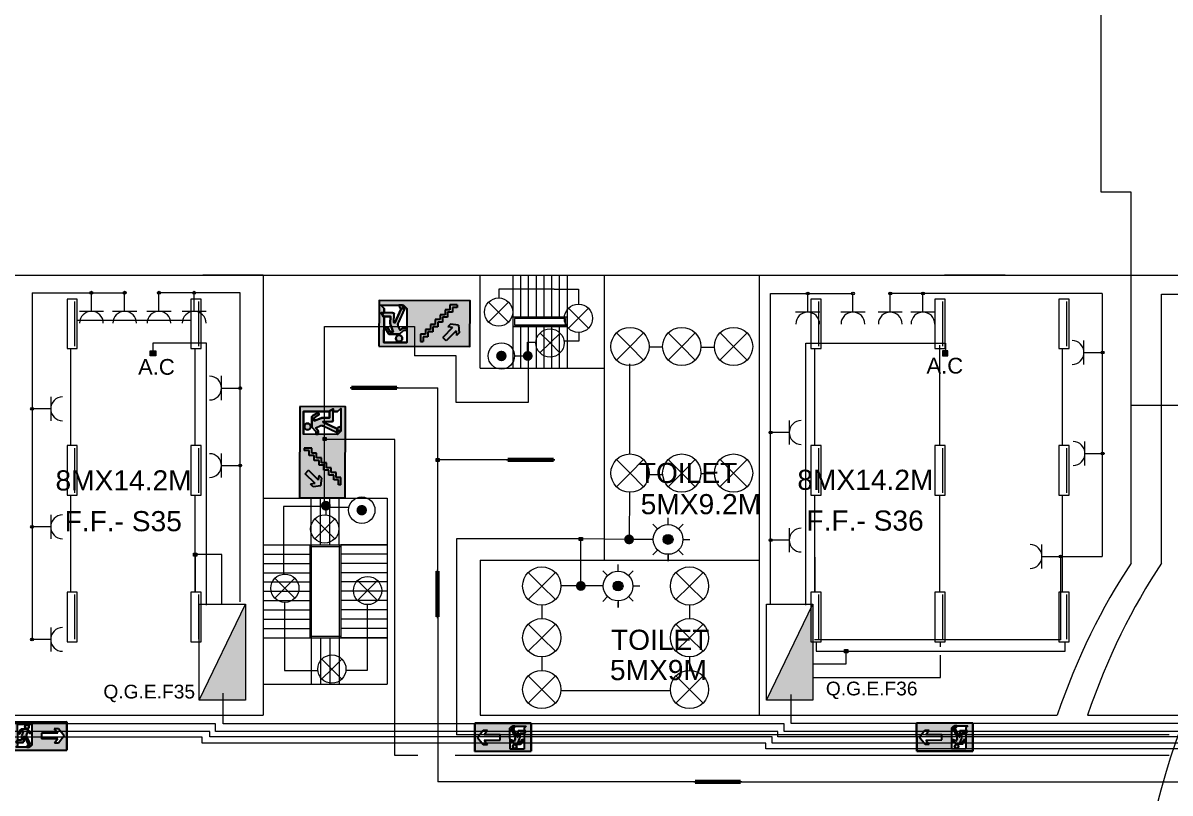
# Model space of a CAD drawing. Extents: x -17539 to 1421, y -3169 to 802964.
# Drawn here: x 355.17 to 392.17, y 394.66 to 419.51 of the extents above; entities that cross this region are included whole.
import ezdxf
from ezdxf.enums import TextEntityAlignment as Align

# ---------------------------------------------------------------- set-up
doc = ezdxf.new("R2010")
doc.units = 0
doc.header["$LTSCALE"] = 25
doc.header["$MEASUREMENT"] = 0
doc.linetypes.add('DASHED2', pattern=[0.375, 0.25, -0.125])
doc.layers.get('0').update_dxf_attribs({"lineweight": 9})
for name, color, linetype, lineweight in [('Iluminação', 10, 'Continuous', 9), ('Quadros', 50, 'Continuous', 9), ('www.cadblocksfree.com', 7, 'Continuous', 9)]:
    doc.layers.add(name, color=color, linetype=linetype, lineweight=lineweight)
doc.layers.add('Simbologia de Emergência', color=6, linetype='Continuous')
doc.layers.add('Tomadas', color=3, linetype='Continuous', lineweight=9, true_color=0x00f500)
doc.styles.add('ROMANS', font='arial.ttf')
doc.styles.get("Standard").update_dxf_attribs({"font": 'arial.ttf'})

# ---------------------------------------------------------------- blocks, each defined once
blk = doc.blocks.new('emergencia seta')
at = {"layer": 'Simbologia de Emergência'}
h = blk.add_hatch(color=98, dxfattribs=at)
h.paths.add_polyline_path([(1.001, 0.298), (0.094, 0.296), (-0.813, 0.294), (-0.811, -0.613), (1.003, -0.609)])
h.paths.add_polyline_path([(-0.131, -0.455), (-0.195, -0.52), (-0.649, -0.521), (-0.585, -0.456), (-0.585, -0.371), (-0.643, -0.371), (-0.595, -0.289), (-0.585, -0.289), (-0.587, 0.224), (-0.133, 0.225)], flags=16)
h.paths.add_polyline_path([(-0.372, -0.172, 0.038289), (-0.372, -0.171)], flags=0)
h.paths.add_polyline_path([(0.186, -0.248), (0.185, -0.067), (0.706, -0.066), (0.597, 0.07), (0.733, 0.07), (0.915, -0.156), (0.734, -0.383), (0.598, -0.383), (0.706, -0.247)], flags=16)
h.paths.add_polyline_path([(-0.349, 0.142, -1), (-0.221, 0.142, -1)], flags=0)
h.paths.add_polyline_path([(-0.188, -0.455), (-0.261, -0.455), (-0.291, -0.52), (-0.218, -0.52)], flags=16)
h.paths.add_polyline_path([(-0.3, -0.17, -0.215507), (-0.301, -0.11), (-0.263, -0.02), (-0.204, -0.069), (-0.132, -0.069), (-0.132, -0.021), (-0.187, -0.021), (-0.277, 0.054, 0.148058), (-0.294, 0.059), (-0.473, 0.059, 0.263654), (-0.498, 0.044), (-0.553, -0.048, 1), (-0.512, -0.072), (-0.462, 0.011), (-0.399, 0.011), (-0.454, -0.127, 0.095479), (-0.459, -0.154), (-0.459, -0.293), (-0.592, -0.294), (-0.635, -0.366), (-0.409, -0.366, 0.414214), (-0.386, -0.343), (-0.387, -0.173, -0.740976), (-0.372, -0.172), (-0.241, -0.446), (-0.169, -0.446)], flags=0)
for p, q in [((-0.813, 0.294), (1.001, 0.298)), ((-0.811, -0.613), (-0.813, 0.294)), ((1.001, 0.298), (1.003, -0.609)), ((1.001, 0.298), (1.001, 0.298)), ((1.001, 0.298), (1.003, -0.609)), ((1.001, 0.298), (1.001, 0.298))]:
    blk.add_line(p, q, dxfattribs=at)
at = {"layer": 'Simbologia de Emergência', "color": 7, "linetype": 'ByBlock', "lineweight": -2, "true_color": 0xffffff}
for p, q in [((1.001, 0.298), (-0.813, 0.294)), ((-0.813, 0.294), (-0.811, -0.613)), ((-0.587, 0.224), (-0.133, 0.225)), ((-0.587, 0.224), (-0.133, 0.225)), ((-0.587, 0.224), (-0.133, 0.225)), ((-0.585, -0.289), (-0.587, 0.224)), ((-0.585, -0.289), (-0.587, 0.224)), ((-0.585, -0.289), (-0.587, 0.224)), ((-0.498, 0.044), (-0.553, -0.048)), ((-0.498, 0.044), (-0.553, -0.048)), ((-0.498, 0.044), (-0.553, -0.048)), ((-0.512, -0.072), (-0.462, 0.011)), ((-0.512, -0.072), (-0.462, 0.011)), ((-0.512, -0.072), (-0.462, 0.011)), ((-0.294, 0.059), (-0.473, 0.059)), ((-0.294, 0.059), (-0.473, 0.059)), ((-0.294, 0.059), (-0.473, 0.059)), ((-0.462, 0.011), (-0.399, 0.011)), ((-0.462, 0.011), (-0.399, 0.011)), ((-0.462, 0.011), (-0.399, 0.011)), ((-0.399, 0.011), (-0.454, -0.127)), ((-0.399, 0.011), (-0.454, -0.127)), ((-0.399, 0.011), (-0.454, -0.127)), ((-0.349, 0.142), (-0.349, 0.142)), ((-0.277, 0.054), (-0.187, -0.021)), ((-0.277, 0.054), (-0.187, -0.021)), ((-0.187, -0.021), (-0.277, 0.054)), ((-0.133, 0.225), (-0.131, -0.455)), ((0.706, -0.066), (0.597, 0.07)), ((0.733, 0.07), (0.597, 0.07)), ((0.915, -0.156), (0.733, 0.07)), ((1.003, -0.609), (1.001, 0.298)), ((1.003, -0.609), (1.001, 0.298)), ((-0.595, -0.289), (-0.643, -0.371)), ((-0.595, -0.289), (-0.643, -0.371)), ((-0.643, -0.371), (-0.595, -0.289)), ((-0.592, -0.294), (-0.635, -0.366)), ((-0.592, -0.294), (-0.635, -0.366)), ((-0.592, -0.294), (-0.635, -0.366)), ((-0.409, -0.366), (-0.635, -0.366)), ((-0.409, -0.366), (-0.635, -0.366)), ((-0.635, -0.366), (-0.409, -0.366)), ((-0.585, -0.289), (-0.595, -0.289)), ((-0.585, -0.289), (-0.595, -0.289)), ((-0.595, -0.289), (-0.585, -0.289)), ((-0.459, -0.293), (-0.592, -0.294)), ((-0.459, -0.293), (-0.592, -0.294)), ((-0.459, -0.293), (-0.592, -0.294)), ((-0.459, -0.154), (-0.459, -0.293)), ((-0.459, -0.154), (-0.459, -0.293)), ((-0.459, -0.154), (-0.459, -0.293)), ((-0.387, -0.173), (-0.386, -0.343)), ((-0.387, -0.173), (-0.386, -0.343)), ((-0.386, -0.343), (-0.387, -0.173)), ((-0.372, -0.171), (-0.372, -0.172)), ((-0.372, -0.172), (-0.241, -0.446)), ((-0.372, -0.172), (-0.241, -0.446)), ((-0.372, -0.172), (-0.372, -0.172)), ((-0.372, -0.172), (-0.241, -0.446)), ((-0.263, -0.02), (-0.301, -0.11)), ((-0.263, -0.02), (-0.301, -0.11)), ((-0.301, -0.11), (-0.263, -0.02)), ((-0.3, -0.17), (-0.169, -0.446)), ((-0.3, -0.17), (-0.169, -0.446)), ((-0.169, -0.446), (-0.3, -0.17)), ((-0.263, -0.02), (-0.204, -0.069)), ((-0.263, -0.02), (-0.204, -0.069)), ((-0.263, -0.02), (-0.204, -0.069)), ((-0.263, -0.02), (-0.263, -0.02)), ((-0.204, -0.069), (-0.132, -0.069)), ((-0.204, -0.069), (-0.132, -0.069)), ((-0.204, -0.069), (-0.132, -0.069)), ((-0.187, -0.021), (-0.132, -0.021)), ((-0.187, -0.021), (-0.132, -0.021)), ((-0.132, -0.021), (-0.187, -0.021)), ((-0.132, -0.069), (-0.132, -0.021)), ((0.706, -0.066), (0.185, -0.067)), ((0.185, -0.067), (0.186, -0.248)), ((0.706, -0.247), (0.186, -0.248)), ((0.706, -0.247), (0.598, -0.383)), ((0.915, -0.156), (0.734, -0.383)), ((-0.811, -0.613), (1.003, -0.609)), ((-0.585, -0.456), (-0.649, -0.521)), ((-0.585, -0.456), (-0.649, -0.521)), ((-0.649, -0.521), (-0.585, -0.456)), ((-0.195, -0.52), (-0.649, -0.521)), ((-0.585, -0.371), (-0.643, -0.371)), ((-0.585, -0.371), (-0.643, -0.371)), ((-0.585, -0.371), (-0.643, -0.371)), ((-0.585, -0.456), (-0.585, -0.371)), ((-0.585, -0.456), (-0.585, -0.371)), ((-0.585, -0.456), (-0.585, -0.371)), ((-0.291, -0.52), (-0.261, -0.455)), ((-0.291, -0.52), (-0.261, -0.455)), ((-0.261, -0.455), (-0.291, -0.52)), ((-0.291, -0.52), (-0.218, -0.52)), ((-0.188, -0.455), (-0.261, -0.455)), ((-0.188, -0.455), (-0.261, -0.455)), ((-0.188, -0.455), (-0.261, -0.455)), ((-0.169, -0.446), (-0.241, -0.446)), ((-0.169, -0.446), (-0.241, -0.446)), ((-0.241, -0.446), (-0.169, -0.446)), ((-0.218, -0.52), (-0.188, -0.455)), ((-0.218, -0.52), (-0.188, -0.455)), ((-0.218, -0.52), (-0.188, -0.455)), ((-0.131, -0.455), (-0.195, -0.52)), ((-0.131, -0.455), (-0.195, -0.52)), ((-0.131, -0.455), (-0.195, -0.52)), ((-0.188, -0.455), (-0.188, -0.455)), ((-0.131, -0.455), (-0.131, -0.455)), ((0.734, -0.383), (0.598, -0.383))]:
    blk.add_line(p, q, dxfattribs=at)
blk.add_circle((-0.285, 0.142), 0.0645, dxfattribs=at)
blk.add_circle((-0.285, 0.142), 0.0645, dxfattribs=at)
for centre, radius, start, end in [((-0.473, 0.029), 0.0296, 90.1318, 149.2124), ((-0.473, 0.029), 0.0296, 90.1318, 149.2123), ((-0.473, 0.029), 0.0296, 90.1318, 149.2123), ((-0.285, 0.142), 0.0645, 0.1318, 180.1318), ((-0.285, 0.142), 0.0645, 180.1318, 0.1318), ((-0.294, 0.03), 0.0296, 56.444, 90.1318), ((-0.294, 0.03), 0.0296, 56.4442, 90.1318), ((-0.294, 0.03), 0.0296, 56.4442, 90.1318), ((-0.532, -0.06), 0.024, 149.2124, 329.2124), ((-0.532, -0.06), 0.024, 149.2123, 329.2123), ((-0.532, -0.06), 0.024, 149.2123, 329.2123), ((-0.387, -0.154), 0.0726, 158.3161, 180.1318), ((-0.387, -0.154), 0.0726, 158.3158, 180.1318), ((-0.387, -0.154), 0.0726, 158.3158, 180.1318), ((-0.409, -0.343), 0.0227, 270.1318, 0.1318), ((-0.409, -0.343), 0.0227, 270.1318, 0.1318), ((-0.409, -0.343), 0.0227, 270.1318, 0.1318), ((-0.379, -0.174), 0.00779, 21.0343, 167.1846), ((-0.379, -0.174), 0.00779, 21.0343, 167.1846), ((-0.379, -0.174), 0.00779, 21.0343, 167.1846), ((-0.379, -0.174), 0.00779, 21.0343, 29.8052), ((-0.234, -0.138), 0.0726, 156.7728, 205.4198), ((-0.234, -0.138), 0.0726, 156.7731, 205.4198), ((-0.234, -0.138), 0.0726, 156.7731, 205.4198)]:
    blk.add_arc(centre, radius, start, end, dxfattribs=at)
blk = doc.blocks.new('Emergencia escadas')
at = {"layer": 'Simbologia de Emergência'}
h = blk.add_hatch(color=98, dxfattribs=at)
h.paths.add_polyline_path([(0.851, -0.403), (0.847, 0.45), (-0.858, 0.442), (-0.854, -0.411)])
h.paths.add_polyline_path([(-0.335, -0.261), (-0.395, -0.322), (-0.821, -0.324), (-0.761, -0.263), (-0.762, -0.183), (-0.817, -0.183), (-0.771, -0.106), (-0.762, -0.106), (-0.764, 0.376), (-0.338, 0.378)], flags=16)
h.paths.add_polyline_path([(-0.541, 0.299, -1), (-0.42, 0.3, -1)], flags=0)
h.paths.add_polyline_path([(-0.388, -0.261), (-0.417, -0.322), (-0.485, -0.322), (-0.457, -0.261)], flags=0)
h.paths.add_polyline_path([(-0.37, -0.253), (-0.438, -0.253), (-0.562, 0.006, 0.863739), (-0.576, 0), (-0.575, -0.156, -0.414214), (-0.596, -0.178), (-0.809, -0.179), (-0.768, -0.11), (-0.643, -0.11), (-0.644, 0.021, -0.095479), (-0.639, 0.046), (-0.588, 0.176), (-0.647, 0.176), (-0.693, 0.098, -1), (-0.732, 0.121), (-0.681, 0.207, -0.263654), (-0.657, 0.221), (-0.479, 0.222), (-0.388, 0.146), (-0.337, 0.147), (-0.337, 0.102), (-0.404, 0.101), (-0.459, 0.147), (-0.495, 0.063, 0.215507), (-0.494, 0.007)], flags=0)
for p, q in [((-0.854, -0.411), (-0.858, 0.442)), ((-0.764, 0.376), (-0.338, 0.378)), ((-0.762, -0.106), (-0.764, 0.376)), ((-0.489, 0.222), (-0.657, 0.221)), ((-0.473, 0.217), (-0.388, 0.146)), ((-0.681, 0.207), (-0.732, 0.121)), ((-0.693, 0.098), (-0.647, 0.176)), ((-0.647, 0.176), (-0.588, 0.176)), ((-0.644, 0.021), (-0.643, -0.11)), ((-0.588, 0.176), (-0.639, 0.046)), ((-0.576, 0.004), (-0.575, -0.156)), ((-0.562, 0.005), (-0.438, -0.253)), ((-0.459, 0.147), (-0.495, 0.063)), ((-0.494, 0.007), (-0.37, -0.253)), ((-0.459, 0.147), (-0.404, 0.101)), ((-0.404, 0.101), (-0.337, 0.102)), ((-0.388, 0.146), (-0.337, 0.147)), ((-0.771, -0.106), (-0.817, -0.183)), ((-0.762, -0.183), (-0.817, -0.183)), ((-0.768, -0.11), (-0.809, -0.179)), ((-0.596, -0.178), (-0.809, -0.179)), ((-0.762, -0.106), (-0.771, -0.106)), ((-0.643, -0.11), (-0.768, -0.11)), ((-0.761, -0.263), (-0.762, -0.183)), ((0.851, -0.403), (-0.854, -0.411)), ((-0.761, -0.263), (-0.821, -0.324)), ((-0.485, -0.322), (-0.457, -0.261)), ((-0.388, -0.261), (-0.457, -0.261)), ((-0.37, -0.253), (-0.438, -0.253)), ((-0.417, -0.322), (-0.388, -0.261)), ((-0.335, -0.261), (-0.395, -0.322))]:
    blk.add_line(p, q, dxfattribs=at)
at = {"layer": 'Simbologia de Emergência', "color": 7, "true_color": 0xffffff}
for p, q in [((-0.077, 0.222), (-0.077, 0.36)), ((-0.077, 0.36), (-0.031, 0.36)), ((0.014, 0.222), (-0.077, 0.222)), ((-0.031, 0.268), (-0.031, 0.36)), ((0.06, 0.268), (-0.031, 0.268)), ((0.014, 0.131), (0.014, 0.222)), ((0.06, 0.177), (0.06, 0.268)), ((0.402, 0.344), (0.337, 0.28)), ((0.523, 0.094), (0.337, 0.28)), ((0.588, 0.158), (0.402, 0.344)), ((0.588, 0.158), (0.597, 0.246)), ((0.646, 0.197), (0.597, 0.246)), ((0.106, 0.131), (0.014, 0.131)), ((0.152, 0.177), (0.06, 0.177)), ((0.106, 0.039), (0.106, 0.131)), ((0.198, 0.039), (0.106, 0.039)), ((0.152, 0.085), (0.152, 0.177)), ((0.244, 0.085), (0.152, 0.085)), ((0.198, -0.053), (0.198, 0.039)), ((0.244, -0.007), (0.244, 0.085)), ((0.523, 0.094), (0.435, 0.084)), ((0.484, 0.035), (0.435, 0.084)), ((0.63, 0.052), (0.484, 0.035)), ((0.63, 0.052), (0.646, 0.197)), ((0.289, -0.053), (0.198, -0.053)), ((0.335, -0.007), (0.244, -0.007)), ((0.289, -0.144), (0.289, -0.053)), ((0.381, -0.144), (0.289, -0.144)), ((0.335, -0.098), (0.335, -0.007)), ((0.427, -0.098), (0.335, -0.098)), ((0.381, -0.236), (0.381, -0.144)), ((0.427, -0.19), (0.427, -0.098)), ((0.518, -0.19), (0.427, -0.19)), ((0.518, -0.282), (0.518, -0.19)), ((0.473, -0.236), (0.381, -0.236)), ((0.473, -0.327), (0.473, -0.236)), ((0.61, -0.327), (0.473, -0.327)), ((0.61, -0.281), (0.518, -0.282)), ((0.61, -0.327), (0.61, -0.281))]:
    blk.add_line(p, q, dxfattribs=at)
for points in [[(-0.858, 0.442), (0.847, 0.45), (0.851, -0.403), (-0.854, -0.411), (-0.858, 0.442)], [(-0.335, -0.261), (-0.338, 0.378), (-0.764, 0.376), (-0.762, -0.106), (-0.771, -0.106), (-0.817, -0.183), (-0.762, -0.183), (-0.761, -0.263), (-0.821, -0.324), (-0.395, -0.322), (-0.335, -0.261)], [(-0.457, -0.261), (-0.388, -0.261), (-0.417, -0.322), (-0.485, -0.322), (-0.457, -0.261)]]:
    blk.add_lwpolyline(points, close=True, dxfattribs=at)
for points in [[(-0.562, 0.005, 0.740976), (-0.576, 0.004), (-0.575, -0.156, -0.414214), (-0.596, -0.178), (-0.809, -0.179), (-0.768, -0.11), (-0.643, -0.11), (-0.644, 0.021, -0.095479), (-0.639, 0.046), (-0.588, 0.176), (-0.647, 0.176), (-0.693, 0.098, -1), (-0.732, 0.121), (-0.681, 0.207, -0.263654), (-0.657, 0.221), (-0.489, 0.222, -0.148058), (-0.473, 0.217), (-0.388, 0.146), (-0.337, 0.147), (-0.337, 0.102), (-0.404, 0.101), (-0.459, 0.147), (-0.495, 0.063, 0.215507), (-0.494, 0.007), (-0.37, -0.253), (-0.438, -0.253), (-0.562, 0.005, 0.740976)], [(-0.42, 0.3, 1), (-0.541, 0.299, 1), (-0.42, 0.3, 1)]]:
    blk.add_lwpolyline(points, format="xyb", close=True, dxfattribs=at)
at = {"layer": 'Simbologia de Emergência'}
blk.add_lwpolyline([(-0.562, 0.005, 0.038289), (-0.562, 0.006), (-0.562, 0.005, 0.038289)], format="xyb", close=True, dxfattribs=at)
blk.add_circle((-0.481, 0.299), 0.0606, dxfattribs=at)
for centre, radius, start, end in [((-0.657, 0.193), 0.0278, 90.2651, 149.3457), ((-0.489, 0.194), 0.0278, 56.5773, 90.2651), ((-0.713, 0.109), 0.0225, 149.3457, 329.3457), ((-0.576, 0.021), 0.0682, 158.4494, 180.2651), ((-0.568, 0.002), 0.00733, 21.1676, 167.3179), ((-0.432, 0.036), 0.0682, 156.9061, 205.5531), ((-0.596, -0.156), 0.0213, 270.2651, 0.2651)]:
    blk.add_arc(centre, radius, start, end, dxfattribs=at)
blk = doc.blocks.new('quadro eletrico')
h = blk.add_hatch(color=256)
h.dxf.hatch_style = 1
h.paths.add_polyline_path([(1.839, -0.788), (-1.457, 0.809), (-1.457, -0.788)])
blk.add_line((-1.457, 0.809), (1.839, -0.788))
blk.add_lwpolyline([(-1.457, 0.809), (1.839, 0.809), (1.839, -0.788), (-1.457, -0.788)], close=True)
blk = doc.blocks.new('Quadro')
at = {"xscale": 0.6593095434044552, "yscale": 0.6593095434044552, "zscale": 0.6593095434044552}
blk.add_blockref('quadro eletrico', (-0.091, 0.017), dxfattribs=at)
blk = doc.blocks.new('Tomada')
for p, q in [((0, 0.632), (0, 0)), ((0, 0), (-0.975, 0)), ((0, 0), (0, -0.632))]:
    blk.add_line(p, q)
blk.add_arc((0.622, 0), 0.622, 90, 270)
blk = doc.blocks.new('Iluminárias 1')
at = {"layer": 'Iluminação'}
blk.add_line((0.079, 0.079), (1.521, 0.079), dxfattribs=at)
blk.add_lwpolyline([(0, 0), (1.6, 0), (1.6, 0.332), (0, 0.332)], close=True, dxfattribs=at)
blk = doc.blocks.new('sensor movimento')
for p, q in [((-0.338, 0.34), (-0.491, 0.494)), ((0.001, 0.48), (0.001, 0.697)), ((0.338, 0.34), (0.491, 0.494)), ((-0.48, 0.001), (-0.697, 0.001)), ((-0.697, 0.001), (-0.697, 0.001)), ((0.48, 0.001), (0.697, 0.001)), ((0.697, 0.001), (0.697, 0.002)), ((-0.336, -0.342), (-0.488, -0.497)), ((0.337, -0.341), (0.491, -0.494)), ((0.001, -0.48), (0.001, -0.697)), ((0.001, -0.697), (0.001, -0.507))]:
    blk.add_line(p, q)
for radius in [0.48, 0.159]:
    blk.add_circle((0, 0), radius)
blk = doc.blocks.new('Ponto de Luz')
for q in [(-0.437, 0.437), (0.438, 0.436), (-0.438, -0.436), (0.437, -0.437)]:
    blk.add_line((0, 0), q)
blk.add_circle((0, 0), 0.618)
blk = doc.blocks.new('Luminária 4')
at = {"layer": 'Iluminação', "lineweight": 40}
for p, q in [((0.733, 0.043), (-0.734, 0.043)), ((-0.734, 0.043), (-0.734, 0)), ((-0.734, 0), (0.733, 0)), ((0.733, 0), (0.733, 0.043))]:
    blk.add_line(p, q, dxfattribs=at)
at = {"layer": 'Iluminação', "lineweight": 30}
blk.add_line((-0.667, 0.008), (0.679, 0.008), dxfattribs=at)
blk = doc.blocks.new('Caixa de Derivação')
at = {"layer": 'Iluminação'}
h = blk.add_hatch(color=256, dxfattribs=at)
h.dxf.hatch_style = 1
h.paths.add_polyline_path([(0.052, 0.051), (-0.048, 0.051), (-0.048, -0.049), (0.052, -0.049)])
blk.add_lwpolyline([(-0.048, 0.051), (0.052, 0.051), (0.052, -0.049), (-0.048, -0.049)], close=True, dxfattribs=at)

msp = doc.modelspace()

# ---------------------------------------------------------------- hatches: boundary and pattern name
at = {"layer": 'Iluminação'}
h = msp.add_hatch(color=256, dxfattribs=at)
h.dxf.hatch_style = 1
h.paths.add_polyline_path([(370.772, 408.764, 1), (370.432, 408.764, 1)])
h = msp.add_hatch(color=256, dxfattribs=at)
h.dxf.hatch_style = 1
h.paths.add_polyline_path([(371.613, 408.765, 1), (371.294, 408.765, 1)])
h = msp.add_hatch(color=256, dxfattribs=at)
h.dxf.hatch_style = 1
h.paths.add_polyline_path([(365.099, 403.93, 1), (364.78, 403.93, 1)])
h = msp.add_hatch(color=256, dxfattribs=at)
h.dxf.hatch_style = 1
h.paths.add_polyline_path([(366.268, 403.786, 1), (365.928, 403.786, 1)])
h = msp.add_hatch(color=256, dxfattribs=at)
h.dxf.hatch_style = 1
h.paths.add_polyline_path([(374.563, 402.843, 1), (374.882, 402.843, 1)])
h = msp.add_hatch(color=256, dxfattribs=at)
h.dxf.hatch_style = 1
h.paths.add_polyline_path([(375.82, 402.842, 1), (376.139, 402.842, 1)])
h = msp.add_hatch(color=256, dxfattribs=at)
h.dxf.hatch_style = 1
h.paths.add_polyline_path([(373.325, 401.341, 1), (373.006, 401.341, 1)])
h = msp.add_hatch(color=256, dxfattribs=at)
h.dxf.hatch_style = 1
h.paths.add_polyline_path([(374.527, 401.339, 1), (374.208, 401.339, 1)])
at = {"layer": 'Tomadas'}
h = msp.add_hatch(color=256, dxfattribs=at)
h.dxf.hatch_style = 1
h.paths.add_polyline_path([(357.423, 410.805, 1), (357.33, 410.805, 1)])
h = msp.add_hatch(color=256, dxfattribs=at)
h.dxf.hatch_style = 1
h.paths.add_polyline_path([(357.423, 410.805, 1), (357.33, 410.805, 1)])
h = msp.add_hatch(color=256, dxfattribs=at)
h.dxf.hatch_style = 1
h.paths.add_polyline_path([(357.423, 410.805, 1), (357.33, 410.805, 1)])
h = msp.add_hatch(color=256, dxfattribs=at)
h.dxf.hatch_style = 1
h.paths.add_polyline_path([(357.423, 410.805, 1), (357.33, 410.805, 1)])
h = msp.add_hatch(color=256, dxfattribs=at)
h.dxf.hatch_style = 1
h.paths.add_polyline_path([(358.496, 410.805, 1), (358.402, 410.805, 1)])
h = msp.add_hatch(color=256, dxfattribs=at)
h.dxf.hatch_style = 1
h.paths.add_polyline_path([(358.496, 410.805, 1), (358.402, 410.805, 1)])
h = msp.add_hatch(color=256, dxfattribs=at)
h.dxf.hatch_style = 1
h.paths.add_polyline_path([(358.496, 410.805, 1), (358.402, 410.805, 1)])
h = msp.add_hatch(color=256, dxfattribs=at)
h.dxf.hatch_style = 1
h.paths.add_polyline_path([(358.496, 410.805, 1), (358.402, 410.805, 1)])
h = msp.add_hatch(color=256, dxfattribs=at)
h.dxf.hatch_style = 1
h.paths.add_polyline_path([(359.603, 410.805, 1), (359.51, 410.805, 1)])
h = msp.add_hatch(color=256, dxfattribs=at)
h.dxf.hatch_style = 1
h.paths.add_polyline_path([(359.603, 410.805, 1), (359.51, 410.805, 1)])
h = msp.add_hatch(color=256, dxfattribs=at)
h.dxf.hatch_style = 1
h.paths.add_polyline_path([(359.603, 410.805, 1), (359.51, 410.805, 1)])
h = msp.add_hatch(color=256, dxfattribs=at)
h.dxf.hatch_style = 1
h.paths.add_polyline_path([(359.603, 410.805, 1), (359.51, 410.805, 1)])
h = msp.add_hatch(color=256, dxfattribs=at)
h.dxf.hatch_style = 1
h.paths.add_polyline_path([(360.739, 410.805, 1), (360.646, 410.805, 1)])
h = msp.add_hatch(color=256, dxfattribs=at)
h.dxf.hatch_style = 1
h.paths.add_polyline_path([(360.739, 410.805, 1), (360.646, 410.805, 1)])
h = msp.add_hatch(color=256, dxfattribs=at)
h.dxf.hatch_style = 1
h.paths.add_polyline_path([(360.739, 410.805, 1), (360.646, 410.805, 1)])
h = msp.add_hatch(color=256, dxfattribs=at)
h.dxf.hatch_style = 1
h.paths.add_polyline_path([(360.739, 410.805, 1), (360.646, 410.805, 1)])
h = msp.add_hatch(color=256, dxfattribs=at)
h.dxf.hatch_style = 1
h.paths.add_polyline_path([(381.944, 410.732, 0.414214), (381.991, 410.779), (381.944, 410.779)])
h.paths.add_polyline_path([(381.944, 410.732), (381.944, 410.779), (381.898, 410.779, 0.414214)])
h.paths.add_polyline_path([(381.898, 410.779), (381.944, 410.779), (381.991, 410.779, 1)])
h.paths.add_polyline_path([(380.531, 410.779), (380.438, 410.779, 1)])
h.paths.add_polyline_path([(380.438, 410.779), (380.531, 410.779, 1)])
h = msp.add_hatch(color=256, dxfattribs=at)
h.dxf.hatch_style = 1
h.paths.add_polyline_path([(381.944, 410.732, 0.414214), (381.991, 410.779), (381.944, 410.779)])
h.paths.add_polyline_path([(381.944, 410.732), (381.944, 410.779), (381.898, 410.779, 0.414214)])
h.paths.add_polyline_path([(381.898, 410.779), (381.944, 410.779), (381.991, 410.779, 1)])
h.paths.add_polyline_path([(380.531, 410.779), (380.438, 410.779, 1)])
h.paths.add_polyline_path([(380.438, 410.779), (380.531, 410.779, 1)])
h = msp.add_hatch(color=256, dxfattribs=at)
h.dxf.hatch_style = 1
h.paths.add_polyline_path([(381.944, 410.732, 0.414214), (381.991, 410.779), (381.944, 410.779)])
h.paths.add_polyline_path([(381.944, 410.732), (381.944, 410.779), (381.898, 410.779, 0.414214)])
h.paths.add_polyline_path([(381.898, 410.779), (381.944, 410.779), (381.991, 410.779, 1)])
h.paths.add_polyline_path([(380.531, 410.779), (380.438, 410.779, 1)])
h.paths.add_polyline_path([(380.438, 410.779), (380.531, 410.779, 1)])
h = msp.add_hatch(color=256, dxfattribs=at)
h.dxf.hatch_style = 1
h.paths.add_polyline_path([(381.944, 410.732, 0.414214), (381.991, 410.779), (381.944, 410.779)])
h.paths.add_polyline_path([(381.944, 410.732), (381.944, 410.779), (381.898, 410.779, 0.414214)])
h.paths.add_polyline_path([(381.898, 410.779), (381.944, 410.779), (381.991, 410.779, 1)])
h.paths.add_polyline_path([(380.531, 410.779), (380.438, 410.779, 1)])
h.paths.add_polyline_path([(380.438, 410.779), (380.531, 410.779, 1)])
h = msp.add_hatch(color=256, dxfattribs=at)
h.dxf.hatch_style = 1
h.paths.add_polyline_path([(383.194, 410.779, 1), (383.1, 410.779, 1)])
h = msp.add_hatch(color=256, dxfattribs=at)
h.dxf.hatch_style = 1
h.paths.add_polyline_path([(383.194, 410.779, 1), (383.1, 410.779, 1)])
h = msp.add_hatch(color=256, dxfattribs=at)
h.dxf.hatch_style = 1
h.paths.add_polyline_path([(383.194, 410.779, 1), (383.1, 410.779, 1)])
h = msp.add_hatch(color=256, dxfattribs=at)
h.dxf.hatch_style = 1
h.paths.add_polyline_path([(383.194, 410.779, 1), (383.1, 410.779, 1)])
h = msp.add_hatch(color=256, dxfattribs=at)
h.dxf.hatch_style = 1
h.paths.add_polyline_path([(384.25, 410.779, 1), (384.157, 410.779, 1)])
h = msp.add_hatch(color=256, dxfattribs=at)
h.dxf.hatch_style = 1
h.paths.add_polyline_path([(384.25, 410.779, 1), (384.157, 410.779, 1)])
h = msp.add_hatch(color=256, dxfattribs=at)
h.dxf.hatch_style = 1
h.paths.add_polyline_path([(384.25, 410.779, 1), (384.157, 410.779, 1)])
h = msp.add_hatch(color=256, dxfattribs=at)
h.dxf.hatch_style = 1
h.paths.add_polyline_path([(384.25, 410.779, 1), (384.157, 410.779, 1)])
h = msp.add_hatch(color=256, dxfattribs=at)
h.dxf.hatch_style = 1
h.paths.add_polyline_path([(359.276, 408.926), (359.276, 408.769), (359.45, 408.769), (359.45, 408.926)])
h = msp.add_hatch(color=256, dxfattribs=at)
h.dxf.hatch_style = 1
h.paths.add_polyline_path([(384.833, 408.926), (384.833, 408.769), (385.007, 408.769), (385.007, 408.926)])
h = msp.add_hatch(color=256, dxfattribs=at)
h.dxf.hatch_style = 1
h.paths.add_polyline_path([(390.019, 408.834), (390.019, 408.918, 0.552295), (389.953, 408.876, 0.552295)])
h.paths.add_polyline_path([(390.019, 408.834, 0.288415), (390.046, 408.876, 0.288415), (390.019, 408.918)])
h = msp.add_hatch(color=256, dxfattribs=at)
h.dxf.hatch_style = 1
h.paths.add_polyline_path([(390.019, 408.834), (390.019, 408.918, 0.552295), (389.953, 408.876, 0.552295)])
h.paths.add_polyline_path([(390.019, 408.834, 0.288415), (390.046, 408.876, 0.288415), (390.019, 408.918)])
h = msp.add_hatch(color=256, dxfattribs=at)
h.dxf.hatch_style = 1
h.paths.add_polyline_path([(390.019, 408.834), (390.019, 408.918, 0.552295), (389.953, 408.876, 0.552295)])
h.paths.add_polyline_path([(390.019, 408.834, 0.288415), (390.046, 408.876, 0.288415), (390.019, 408.918)])
h = msp.add_hatch(color=256, dxfattribs=at)
h.dxf.hatch_style = 1
h.paths.add_polyline_path([(390.019, 408.834), (390.019, 408.918, 0.552295), (389.953, 408.876, 0.552295)])
h.paths.add_polyline_path([(390.019, 408.834, 0.288415), (390.046, 408.876, 0.288415), (390.019, 408.918)])
h = msp.add_hatch(color=256, dxfattribs=at)
h.dxf.hatch_style = 1
h.paths.add_polyline_path([(362.222, 407.728, 1), (362.129, 407.728, 1)])
h = msp.add_hatch(color=256, dxfattribs=at)
h.dxf.hatch_style = 1
h.paths.add_polyline_path([(362.222, 407.728, 1), (362.129, 407.728, 1)])
h = msp.add_hatch(color=256, dxfattribs=at)
h.dxf.hatch_style = 1
h.paths.add_polyline_path([(362.222, 407.728, 1), (362.129, 407.728, 1)])
h = msp.add_hatch(color=256, dxfattribs=at)
h.dxf.hatch_style = 1
h.paths.add_polyline_path([(362.222, 407.728, 1), (362.129, 407.728, 1)])
h = msp.add_hatch(color=256, dxfattribs=at)
h.dxf.hatch_style = 1
h.paths.add_polyline_path([(355.507, 407.058, 1), (355.414, 407.058, 1)])
h = msp.add_hatch(color=256, dxfattribs=at)
h.dxf.hatch_style = 1
h.paths.add_polyline_path([(355.507, 407.058, 1), (355.414, 407.058, 1)])
h = msp.add_hatch(color=256, dxfattribs=at)
h.dxf.hatch_style = 1
h.paths.add_polyline_path([(355.507, 407.058, 1), (355.414, 407.058, 1)])
h = msp.add_hatch(color=256, dxfattribs=at)
h.dxf.hatch_style = 1
h.paths.add_polyline_path([(355.507, 407.058, 1), (355.414, 407.058, 1)])
h = msp.add_hatch(color=256, dxfattribs=at)
h.dxf.hatch_style = 1
h.paths.add_polyline_path([(379.287, 406.295), (379.333, 406.295, 0.411824), (379.287, 406.341)])
h.paths.add_polyline_path([(379.287, 406.248, 0.411824), (379.333, 406.295), (379.287, 406.295)])
h.paths.add_polyline_path([(379.287, 406.248), (379.287, 406.295), (379.287, 406.341, 0.416608), (379.24, 406.295, 0.416608)])
h.paths.add_polyline_path([(379.24, 402.821, 0.416608), (379.287, 402.774), (379.287, 402.867, 0.416608)])
h.paths.add_polyline_path([(379.287, 402.774, 0.411824), (379.333, 402.821), (379.287, 402.821)])
h.paths.add_polyline_path([(379.287, 402.821), (379.333, 402.821, 0.411824), (379.287, 402.867)])
h = msp.add_hatch(color=256, dxfattribs=at)
h.dxf.hatch_style = 1
h.paths.add_polyline_path([(390.047, 405.616, 1), (389.953, 405.616, 1)])
h = msp.add_hatch(color=256, dxfattribs=at)
h.dxf.hatch_style = 1
h.paths.add_polyline_path([(390.047, 405.616, 1), (389.953, 405.616, 1)])
h = msp.add_hatch(color=256, dxfattribs=at)
h.dxf.hatch_style = 1
h.paths.add_polyline_path([(390.047, 405.616, 1), (389.953, 405.616, 1)])
h = msp.add_hatch(color=256, dxfattribs=at)
h.dxf.hatch_style = 1
h.paths.add_polyline_path([(390.047, 405.616, 1), (389.953, 405.616, 1)])
h = msp.add_hatch(color=256, dxfattribs=at)
h.dxf.hatch_style = 1
h.paths.add_polyline_path([(362.222, 405.226, 1), (362.129, 405.226, 1)])
h = msp.add_hatch(color=256, dxfattribs=at)
h.dxf.hatch_style = 1
h.paths.add_polyline_path([(362.222, 405.226, 1), (362.129, 405.226, 1)])
h = msp.add_hatch(color=256, dxfattribs=at)
h.dxf.hatch_style = 1
h.paths.add_polyline_path([(362.222, 405.226, 1), (362.129, 405.226, 1)])
h = msp.add_hatch(color=256, dxfattribs=at)
h.dxf.hatch_style = 1
h.paths.add_polyline_path([(362.222, 405.226, 1), (362.129, 405.226, 1)])
h = msp.add_hatch(color=256, dxfattribs=at)
h.dxf.hatch_style = 1
h.paths.add_polyline_path([(355.414, 403.247, 1), (355.507, 403.247, 1)])
h = msp.add_hatch(color=256, dxfattribs=at)
h.dxf.hatch_style = 1
h.paths.add_polyline_path([(388.69, 402.291, 1), (388.597, 402.291, 1)])
h = msp.add_hatch(color=256, dxfattribs=at)
h.dxf.hatch_style = 1
h.paths.add_polyline_path([(388.69, 402.291, 1), (388.597, 402.291, 1)])
h = msp.add_hatch(color=256, dxfattribs=at)
h.dxf.hatch_style = 1
h.paths.add_polyline_path([(388.69, 402.291, 1), (388.597, 402.291, 1)])
h = msp.add_hatch(color=256, dxfattribs=at)
h.dxf.hatch_style = 1
h.paths.add_polyline_path([(388.69, 402.291, 1), (388.597, 402.291, 1)])
h = msp.add_hatch(color=256, dxfattribs=at)
h.dxf.hatch_style = 1
h.paths.add_polyline_path([(355.507, 399.615, 1), (355.414, 399.615, 1)])
h = msp.add_hatch(color=256, dxfattribs=at)
h.dxf.hatch_style = 1
h.paths.add_polyline_path([(355.507, 399.615, 1), (355.414, 399.615, 1)])
h = msp.add_hatch(color=256, dxfattribs=at)
h.dxf.hatch_style = 1
h.paths.add_polyline_path([(355.507, 399.615, 1), (355.414, 399.615, 1)])
h = msp.add_hatch(color=256, dxfattribs=at)
h.dxf.hatch_style = 1
h.paths.add_polyline_path([(355.507, 399.615, 1), (355.414, 399.615, 1)])

# ---------------------------------------------------------------- linework, layer by layer
at = {"layer": 'Iluminação'}
for p, q in [((372.303, 410.914), (370.516, 410.914)), ((370.516, 410.914), (370.516, 410.635)), ((372.303, 410.914), (373.093, 410.914)), ((373.093, 410.914), (373.093, 410.435)), ((360.589, 409.907), (356.921, 409.907)), ((364.901, 403.9), (364.901, 409.71)), ((364.901, 409.71), (367.804, 409.71)), ((367.804, 409.71), (367.804, 408.771)), ((373.109, 409.253), (373.109, 409.524)), ((356.705, 409), (356.705, 405.87)), ((360.722, 405.87), (360.722, 409)), ((371.446, 408.767), (371.446, 409.213)), ((371.446, 409.213), (371.716, 409.213)), ((372.619, 409.256), (373.109, 409.253)), ((375.37, 409.061), (375.804, 409.061)), ((377.04, 409.044), (377.475, 409.044)), ((380.714, 405.87), (380.714, 409)), ((384.737, 409.109), (384.737, 405.87)), ((388.69, 409), (388.69, 405.87)), ((369.139, 408.771), (367.804, 408.771)), ((369.139, 407.266), (369.139, 408.771)), ((371.028, 408.767), (371.446, 408.767)), ((371.466, 408.749), (371.466, 407.266)), ((374.739, 408.507), (374.739, 405.6)), ((367.23, 407.736), (368.547, 407.736)), ((368.547, 401.813), (368.547, 407.736)), ((371.466, 407.266), (369.139, 407.266)), ((367.166, 406.067), (364.901, 406.067)), ((367.166, 404.488), (367.166, 406.067)), ((370.813, 405.406), (368.547, 405.406)), ((375.368, 404.933), (375.806, 404.933)), ((377.04, 404.967), (377.474, 404.967)), ((367.166, 395.872), (367.166, 404.488)), ((356.705, 404.27), (356.705, 401.14)), ((360.722, 401.14), (360.722, 404.27)), ((374.731, 404.364), (374.722, 402.843)), ((380.714, 401.14), (380.714, 404.27)), ((384.737, 404.27), (384.737, 401.14)), ((388.69, 404.27), (388.69, 401.14)), ((364.901, 403.9), (363.578, 403.9)), ((363.578, 403.9), (363.578, 401.72)), ((365.681, 403.874), (364.938, 403.874)), ((364.938, 403.874), (364.938, 403.636)), ((373.164, 402.857), (369.152, 402.857)), ((369.152, 402.857), (369.152, 396.538)), ((373.166, 401.341), (373.166, 402.857)), ((374.722, 402.843), (373.166, 402.857)), ((375.283, 402.843), (374.722, 402.843)), ((361.583, 402.354), (360.722, 402.354)), ((360.722, 402.354), (360.722, 401.14)), ((361.583, 400.748), (361.583, 402.354)), ((380.714, 402.275), (380.714, 401.14)), ((373.671, 401.341), (372.524, 401.341)), ((363.602, 400.81), (363.602, 398.614)), ((366.272, 400.738), (366.272, 398.614)), ((371.905, 400.721), (371.905, 400.287)), ((376.666, 400.722), (376.666, 400.287)), ((368.547, 400.346), (368.547, 395.021)), ((380.763, 399.54), (380.763, 399.234)), ((384.767, 399.38), (384.767, 399.54)), ((388.787, 399.234), (388.787, 399.54)), ((371.905, 399.051), (371.905, 398.617)), ((376.675, 399.051), (376.675, 398.617)), ((380.763, 399.234), (388.787, 399.234)), ((381.723, 398.829), (381.723, 399.234)), ((384.767, 398.389), (384.767, 399.105)), ((363.602, 398.614), (364.68, 398.614)), ((366.272, 398.614), (365.587, 398.614)), ((380.654, 398.829), (381.723, 398.829)), ((380.654, 398.389), (384.767, 398.389)), ((372.523, 397.966), (376.054, 397.966)), ((392.144, 396.538), (369.152, 396.538)), ((367.905, 395.872), (367.166, 395.872)), ((392.144, 395.872), (369.114, 395.872)), ((376.853, 395.021), (368.547, 395.021)), ((376.853, 395.021), (378.32, 395.021)), ((378.32, 395.021), (392.821, 395.021))]:
    msp.add_line(p, q, dxfattribs=at)
for centre in [(370.602, 408.764), (366.098, 403.786)]:
    msp.add_circle(centre, 0.426, dxfattribs=at)
at = {"layer": 'Quadros'}
for p, q in [((361.623, 396.894), (361.623, 397.876)), ((379.956, 396.9), (379.956, 397.838)), ((361.378, 396.887), (353.645, 396.887)), ((361.378, 396.644), (361.378, 396.887)), ((366.736, 396.894), (361.623, 396.894)), ((379.725, 396.894), (366.736, 396.894)), ((379.725, 396.646), (379.725, 396.894)), ((388.377, 396.9), (379.956, 396.9)), ((417.309, 396.9), (388.377, 396.9)), ((360.947, 396.461), (353.216, 396.461)), ((361.192, 396.645), (353.42, 396.645)), ((360.947, 396.268), (360.947, 396.461)), ((361.192, 396.471), (361.192, 396.645)), ((366.736, 396.471), (361.192, 396.471)), ((366.736, 396.644), (361.378, 396.644)), ((379.521, 396.644), (366.736, 396.644)), ((379.337, 396.471), (366.736, 396.471)), ((379.337, 396.265), (379.337, 396.471)), ((379.521, 396.47), (379.521, 396.644)), ((388.377, 396.47), (379.521, 396.47)), ((388.377, 396.646), (379.725, 396.646)), ((417.112, 396.646), (388.377, 396.646)), ((416.909, 396.47), (388.377, 396.47)), ((366.736, 396.268), (360.947, 396.268)), ((379.133, 396.268), (366.736, 396.268)), ((379.133, 396.085), (379.133, 396.268)), ((388.377, 396.085), (379.133, 396.085)), ((388.377, 396.265), (379.337, 396.265)), ((416.681, 396.265), (388.377, 396.265)), ((416.462, 396.085), (388.377, 396.085))]:
    msp.add_line(p, q, dxfattribs=at)
at = {"layer": 'Tomadas'}
for p, q in [((355.461, 410.805), (355.461, 399.615)), ((355.461, 410.805), (358.456, 410.805)), ((362.175, 410.805), (359.557, 410.805)), ((362.175, 410.805), (359.557, 410.805)), ((362.175, 410.805), (359.557, 410.805)), ((362.175, 410.805), (359.557, 410.805)), ((362.175, 403.06), (362.175, 410.805)), ((362.175, 403.06), (362.175, 410.805)), ((362.175, 403.06), (362.175, 410.805)), ((362.175, 400.831), (362.175, 410.805)), ((379.287, 400.739), (379.287, 410.779)), ((379.287, 400.739), (379.287, 410.779)), ((379.287, 400.739), (379.287, 410.779)), ((379.287, 400.739), (379.287, 410.779)), ((379.287, 410.779), (381.933, 410.779)), ((389.985, 410.779), (383.144, 410.779)), ((389.985, 410.779), (389.985, 402.287)), ((391.901, 402.076), (391.901, 410.761)), ((391.901, 410.761), (406.027, 410.761)), ((361.085, 409.179), (359.357, 409.179)), ((359.357, 409.179), (359.357, 408.838)), ((361.085, 400.718), (361.085, 409.179)), ((380.426, 400.718), (380.426, 409.179)), ((380.426, 409.179), (384.926, 409.179)), ((384.926, 409.179), (384.926, 408.838)), ((388.65, 399.597), (388.65, 402.287)), ((388.65, 402.287), (389.985, 402.287)), ((388.65, 399.597), (380.702, 399.597)), ((389.508, 397.169), (394.068, 397.169))]:
    msp.add_line(p, q, dxfattribs=at)
for points in [[(359.276, 408.926), (359.45, 408.926), (359.45, 408.769), (359.276, 408.769)], [(385.007, 408.926), (384.833, 408.926), (384.833, 408.769), (385.007, 408.769)]]:
    msp.add_lwpolyline(points, close=True, dxfattribs=at)
for centre in [(357.377, 410.805), (357.377, 410.805), (357.377, 410.805), (357.377, 410.805), (358.449, 410.805), (358.449, 410.805), (358.449, 410.805), (358.449, 410.805), (359.556, 410.805), (359.556, 410.805), (359.556, 410.805), (359.556, 410.805), (360.692, 410.805), (360.692, 410.805), (360.692, 410.805), (360.692, 410.805), (380.484, 410.779), (380.484, 410.779), (380.484, 410.779), (380.484, 410.779), (381.944, 410.779), (381.944, 410.779), (381.944, 410.779), (381.944, 410.779), (383.147, 410.779), (383.147, 410.779), (383.147, 410.779), (383.147, 410.779), (384.203, 410.779), (384.203, 410.779), (384.203, 410.779), (384.203, 410.779), (389.999, 408.876), (389.999, 408.876), (389.999, 408.876), (389.999, 408.876), (362.175, 407.728), (362.175, 407.728), (362.175, 407.728), (362.175, 407.728), (355.461, 407.058), (355.461, 407.058), (355.461, 407.058), (355.461, 407.058), (379.287, 406.295), (379.287, 406.295), (379.287, 406.295), (379.287, 406.295), (390, 405.616), (390, 405.616), (390, 405.616), (390, 405.616), (362.175, 405.226), (362.175, 405.226), (362.175, 405.226), (362.175, 405.226), (355.461, 403.247), (379.287, 402.821), (379.287, 402.821), (379.287, 402.821), (379.287, 402.821), (388.643, 402.291), (388.643, 402.291), (388.643, 402.291), (388.643, 402.291), (355.461, 399.615), (355.461, 399.615), (355.461, 399.615), (355.461, 399.615)]:
    msp.add_circle(centre, 0.0466, dxfattribs=at)
msp.add_ellipse((399.901, 387.169), major_axis=(0, -20), ratio=0.6, start_param=10.154506, end_param=10.471976, dxfattribs=at)
at = {"layer": 'www.cadblocksfree.com', "color": 5, "linetype": 'DASHED2', "ltscale": 10}
for p, q in [((389.951, 414.054), (389.951, 430.399)), ((389.951, 414.054), (389.951, 430.399)), ((390.921, 414.054), (389.951, 414.054)), ((390.921, 414.054), (389.951, 414.054)), ((390.921, 414.054), (389.951, 414.054)), ((390.921, 414.054), (389.951, 414.054)), ((390.921, 411.369), (390.921, 414.054)), ((390.921, 411.369), (390.921, 414.054)), ((390.921, 411.369), (390.921, 414.054)), ((397.777, 407.169), (390.921, 407.169))]:
    msp.add_line(p, q, dxfattribs=at)
at = {"layer": 'www.cadblocksfree.com'}
for p, q in [((319.721, 411.369), (507.921, 411.369)), ((362.921, 411.369), (360.968, 411.369)), ((362.921, 411.369), (362.921, 397.169)), ((362.921, 411.369), (362.921, 409.824)), ((369.921, 408.369), (369.921, 411.369)), ((373.921, 411.369), (373.921, 402.169)), ((378.921, 411.369), (378.921, 397.169)), ((386.852, 411.369), (384.9, 411.369)), ((390.921, 402.076), (390.921, 411.369)), ((369.921, 408.369), (373.921, 408.369)), ((362.921, 407.169), (362.921, 397.169)), ((362.921, 404.169), (366.921, 404.169)), ((366.921, 404.169), (366.921, 398.169)), ((369.921, 402.169), (369.921, 397.169)), ((369.921, 402.169), (378.921, 402.169)), ((362.921, 398.169), (366.921, 398.169)), ((362.921, 398.169), (366.806, 398.169)), ((333.921, 397.169), (362.921, 397.169)), ((369.921, 397.169), (388.529, 397.169))]:
    msp.add_line(p, q, dxfattribs=at)
at = {"layer": 'www.cadblocksfree.com', "color": 4}
for p, q in [((370.971, 411.369), (370.971, 408.369)), ((371.221, 411.369), (371.221, 410.019)), ((371.471, 411.369), (371.471, 410.019)), ((371.721, 411.369), (371.721, 410.019)), ((371.971, 411.369), (371.971, 410.019)), ((372.221, 411.369), (372.221, 410.019)), ((372.471, 411.369), (372.471, 410.019)), ((372.721, 411.369), (372.721, 408.369)), ((372.721, 410.019), (370.971, 410.019)), ((372.721, 409.719), (370.971, 409.719)), ((371.221, 409.719), (371.221, 408.369)), ((371.471, 409.719), (371.471, 408.369)), ((371.721, 409.719), (371.721, 408.369)), ((371.971, 409.719), (371.971, 408.369)), ((372.221, 409.719), (372.221, 408.369)), ((372.471, 409.719), (372.471, 408.369)), ((364.471, 402.669), (364.471, 404.169)), ((364.771, 402.669), (364.771, 404.169)), ((365.071, 402.669), (365.071, 404.169)), ((365.371, 402.669), (365.371, 404.169)), ((362.921, 402.669), (364.421, 402.669)), ((364.421, 402.669), (364.421, 399.669)), ((364.421, 402.669), (365.421, 402.669)), ((364.471, 402.669), (364.471, 399.669)), ((365.371, 402.669), (365.371, 399.669)), ((365.421, 402.669), (365.421, 399.669)), ((366.921, 402.669), (365.421, 402.669)), ((365.421, 402.669), (366.921, 402.669)), ((362.921, 402.369), (364.421, 402.369)), ((364.421, 402.619), (365.421, 402.619)), ((366.921, 402.369), (365.421, 402.369)), ((362.921, 402.069), (364.421, 402.069)), ((366.921, 402.069), (365.421, 402.069)), ((362.921, 401.769), (364.421, 401.769)), ((366.921, 401.769), (365.421, 401.769)), ((362.921, 401.469), (364.421, 401.469)), ((362.921, 401.169), (364.421, 401.169)), ((366.921, 401.469), (365.421, 401.469)), ((366.921, 401.169), (365.421, 401.169)), ((362.921, 400.869), (364.421, 400.869)), ((366.921, 400.869), (365.421, 400.869)), ((362.921, 400.569), (364.421, 400.569)), ((366.921, 400.569), (365.421, 400.569)), ((362.921, 400.269), (364.421, 400.269)), ((366.921, 400.269), (365.421, 400.269)), ((362.921, 399.969), (364.421, 399.969)), ((364.421, 399.719), (365.421, 399.719)), ((366.921, 399.969), (365.421, 399.969)), ((362.921, 399.669), (364.421, 399.669)), ((362.921, 399.669), (364.421, 399.669)), ((364.421, 399.669), (365.421, 399.669)), ((364.471, 399.669), (364.471, 398.169)), ((364.771, 399.669), (364.771, 398.169)), ((365.071, 399.669), (365.071, 398.169)), ((365.371, 399.669), (365.371, 398.169)), ((366.921, 399.669), (365.421, 399.669)), ((366.921, 399.669), (365.421, 399.669)), ((365.421, 399.669), (366.921, 399.669))]:
    msp.add_line(p, q, dxfattribs=at)
for points in [[(372.721, 410.019), (370.971, 410.019), (370.971, 409.719), (372.721, 409.719)], [(372.671, 409.969), (371.021, 409.969), (371.021, 409.769), (372.671, 409.769)]]:
    msp.add_lwpolyline(points, close=True, dxfattribs=at)
at = {"layer": 'www.cadblocksfree.com'}
for major_axis, ratio, start_param, end_param in [((0, -20), 0.6, 10.154506, 10.471976), ((0, -16), 0.5, 3.877151, 8.68922)]:
    msp.add_ellipse((398.921, 387.169), major_axis=major_axis, ratio=ratio, start_param=start_param, end_param=end_param, dxfattribs=at)

# ---------------------------------------------------------------- block references
at = {"layer": 'Iluminação'}
for name, p, rotation in [('Iluminárias 1', (356.921, 409), 90), ('Iluminárias 1', (360.921, 409), 90), ('Iluminárias 1', (380.921, 409), 90), ('Iluminárias 1', (384.921, 409), 90), ('Iluminárias 1', (388.921, 409), 90), ('Ponto de Luz', (374.752, 409.069), 270), ('Ponto de Luz', (376.422, 409.069), 270), ('Ponto de Luz', (378.092, 409.069), 270), ('Iluminárias 1', (356.921, 404.27), 90), ('Iluminárias 1', (360.921, 404.27), 90), ('Ponto de Luz', (374.752, 404.982), 270), ('Ponto de Luz', (376.422, 404.982), 270), ('Ponto de Luz', (378.092, 404.982), 270), ('Iluminárias 1', (380.921, 404.27), 90), ('Iluminárias 1', (384.921, 404.27), 90), ('Iluminárias 1', (388.921, 404.27), 90), ('Luminária 4', (368.525, 401.08), 270), ('Iluminárias 1', (356.921, 399.54), 90), ('Iluminárias 1', (360.921, 399.54), 90), ('Iluminárias 1', (380.921, 399.54), 90), ('Iluminárias 1', (384.921, 399.54), 90), ('Iluminárias 1', (388.921, 399.54), 90)]:
    msp.add_blockref(name, p, dxfattribs=dict(at, rotation=rotation))
at = {"layer": 'Iluminação', "xscale": 0.7374665747829442, "yscale": 0.7374665747829442, "zscale": 0.7374665747829442}
for p in [(370.512, 410.179), (373.09, 409.979), (372.171, 409.182), (364.903, 403.181), (363.617, 401.266), (366.286, 401.193), (365.133, 398.66)]:
    msp.add_blockref('Ponto de Luz', p, dxfattribs=at)
at = {"layer": 'Iluminação'}
for name, p in [('Luminária 4', (366.497, 407.715)), ('Caixa de Derivação', (364.898, 406.079)), ('Caixa de Derivação', (368.547, 405.406)), ('Luminária 4', (371.547, 405.385)), ('sensor movimento', (375.98, 402.842)), ('Caixa de Derivação', (373.164, 402.857)), ('Caixa de Derivação', (360.722, 402.348)), ('Ponto de Luz', (371.906, 401.339)), ('sensor movimento', (374.367, 401.339)), ('Ponto de Luz', (376.671, 401.339)), ('Ponto de Luz', (371.906, 399.669)), ('Ponto de Luz', (376.671, 399.669)), ('Caixa de Derivação', (381.723, 399.234)), ('Ponto de Luz', (371.906, 397.999)), ('Ponto de Luz', (376.671, 397.999)), ('Luminária 4', (377.587, 394.999))]:
    msp.add_blockref(name, p, dxfattribs=at)
at = {"layer": 'Quadros', "xscale": 1.422900023054062, "yscale": 1.422900023054062, "zscale": 1.422900023054062, "rotation": 89.99999999999996}
for p in [(361.636, 399.152), (379.938, 399.154)]:
    msp.add_blockref('Quadro', p, dxfattribs=at)
at = {"layer": 'Simbologia de Emergência', "xscale": -1.722501125458514, "yscale": 1.722501125458514, "zscale": 1.722501125458514}
for p, rotation in [((368.129, 409.845), 180), ((364.865, 405.655), 90)]:
    msp.add_blockref('Emergencia escadas', p, dxfattribs=dict(at, rotation=rotation))
at = {"layer": 'Simbologia de Emergência'}
msp.add_blockref('emergencia seta', (355.583, 396.655), dxfattribs=at)
at = {"layer": 'Simbologia de Emergência', "rotation": 180}
for p in [(370.748, 396.299), (385.002, 396.303)]:
    msp.add_blockref('emergencia seta', p, dxfattribs=at)
at = {"layer": 'Tomadas', "xscale": 0.6170314054757464, "yscale": 0.6170314054757464, "zscale": 0.6170314054757464}
for p, rotation in [((357.377, 410.203), 270), ((357.377, 410.203), 270), ((357.377, 410.203), 270), ((357.377, 410.203), 270), ((358.449, 410.203), 270), ((358.449, 410.203), 270), ((358.449, 410.203), 270), ((358.449, 410.203), 270), ((359.556, 410.203), 270), ((359.556, 410.203), 270), ((359.556, 410.203), 270), ((359.556, 410.203), 270), ((360.692, 410.203), 270), ((360.692, 410.203), 270), ((360.692, 410.203), 270), ((360.692, 410.203), 270), ((380.484, 410.178), 270), ((380.484, 410.178), 270), ((380.484, 410.178), 270), ((380.484, 410.178), 270), ((381.944, 410.178), 270), ((381.944, 410.178), 270), ((381.944, 410.178), 270), ((381.944, 410.178), 270), ((383.147, 410.178), 270), ((383.147, 410.178), 270), ((383.147, 410.178), 270), ((383.147, 410.178), 270), ((384.203, 410.178), 270), ((384.203, 410.178), 270), ((384.203, 410.178), 270), ((384.203, 410.178), 270), ((389.398, 408.876), 180), ((389.398, 408.876), 180), ((389.398, 408.876), 180), ((389.398, 408.876), 180), ((361.574, 407.728), 180), ((361.574, 407.728), 180), ((361.574, 407.728), 180), ((361.574, 407.728), 180), ((389.43, 405.616), 180), ((389.43, 405.616), 180), ((389.43, 405.616), 180), ((389.43, 405.616), 180), ((361.574, 405.226), 180), ((361.574, 405.226), 180), ((361.574, 405.226), 180), ((361.574, 405.226), 180), ((388.042, 402.291), 180), ((388.042, 402.291), 180), ((388.042, 402.291), 180), ((388.042, 402.291), 180)]:
    msp.add_blockref('Tomada', p, dxfattribs=dict(at, rotation=rotation))
for p in [(356.062, 407.058), (356.062, 407.058), (356.062, 407.058), (356.062, 407.058), (379.888, 406.295), (379.888, 406.295), (379.888, 406.295), (379.888, 406.295), (356.062, 403.247), (379.888, 402.821), (379.888, 402.821), (379.888, 402.821), (379.888, 402.821), (356.062, 399.615), (356.062, 399.615), (356.062, 399.615), (356.062, 399.615)]:
    msp.add_blockref('Tomada', p, dxfattribs=at)

# ---------------------------------------------------------------- texts
at = {"layer": 'Quadros', "char_height": 0.4429, "width": 3.46617, "attachment_point": 1}
for s, insert in [('Q.G.E.F36', (381.07, 398.252)), ('Q.G.E.F35', (357.763, 398.152))]:
    msp.add_mtext(s, dxfattribs=dict(at, insert=insert))
at = {"layer": 'Tomadas', "char_height": 0.5082, "width": 1.05584, "attachment_point": 1}
for insert in [(358.882, 408.665), (384.316, 408.704)]:
    msp.add_mtext('A.C', dxfattribs=dict(at, insert=insert))
at = {"layer": 'www.cadblocksfree.com', "style": 'ROMANS'}
for s, p in [('TOILET', (375.034, 405.314)), ('8MX14.2M', (356.218, 405.072)), ('8MX14.2M', (380.151, 405.091)), ('5MX9.2M', (375.097, 404.306)), ('F.F.- S35', (356.51, 403.757)), ('F.F.- S36', (380.443, 403.776)), ('TOILET', (374.137, 399.928)), ('5MX9M', (374.105, 398.952))]:
    msp.add_text(s, height=0.65, dxfattribs=at).set_placement(p, align=Align.TOP_LEFT)

doc.saveas('drawing.dxf')
